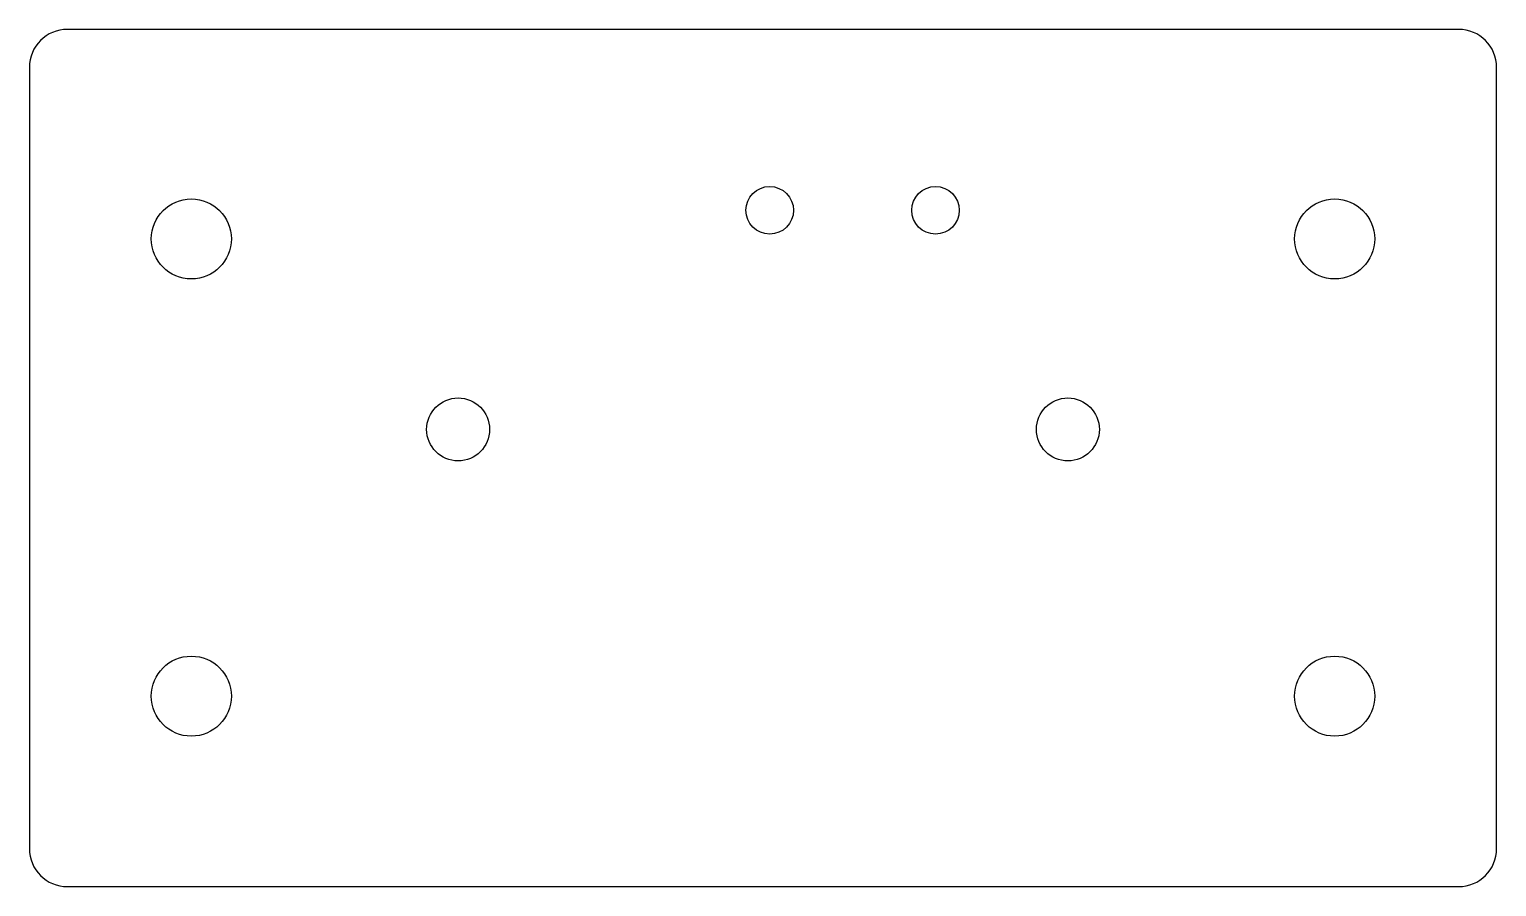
# Model space of a CAD drawing. Header units: millimetres. Extents: x -38.5 to 38.5, y -22.5 to 22.5.
import ezdxf

# ---------------------------------------------------------------- set-up
doc = ezdxf.new("R2010")
doc.units = ezdxf.units.MM

msp = doc.modelspace()

# ---------------------------------------------------------------- linework, layer by layer
at = {"color": 7, "linetype": 'Continuous', "lineweight": 25}
for p, q in [((36.5, 22.5), (-36.5, 22.5)), ((-38.5, 20.5), (-38.5, -20.5)), ((38.5, -20.5), (38.5, 20.5)), ((-36.5, -22.5), (36.5, -22.5))]:
    msp.add_line(p, q, dxfattribs=at)
for centre, radius in [((0.352, 13), 1.25), ((9.052, 13), 1.25), ((-30, 11.5), 2.1), ((30, 11.5), 2.1), ((-16, 1.5), 1.65), ((16, 1.5), 1.65), ((-30, -12.5), 2.1), ((30, -12.5), 2.1)]:
    msp.add_circle(centre, radius, dxfattribs=at)
for centre, start, end in [((-36.5, 20.5), 90, 180), ((36.5, 20.5), 0, 90), ((-36.5, -20.5), 180, 270), ((36.5, -20.5), 270, 0)]:
    msp.add_arc(centre, 2, start, end, dxfattribs=at)

doc.saveas('drawing.dxf')
